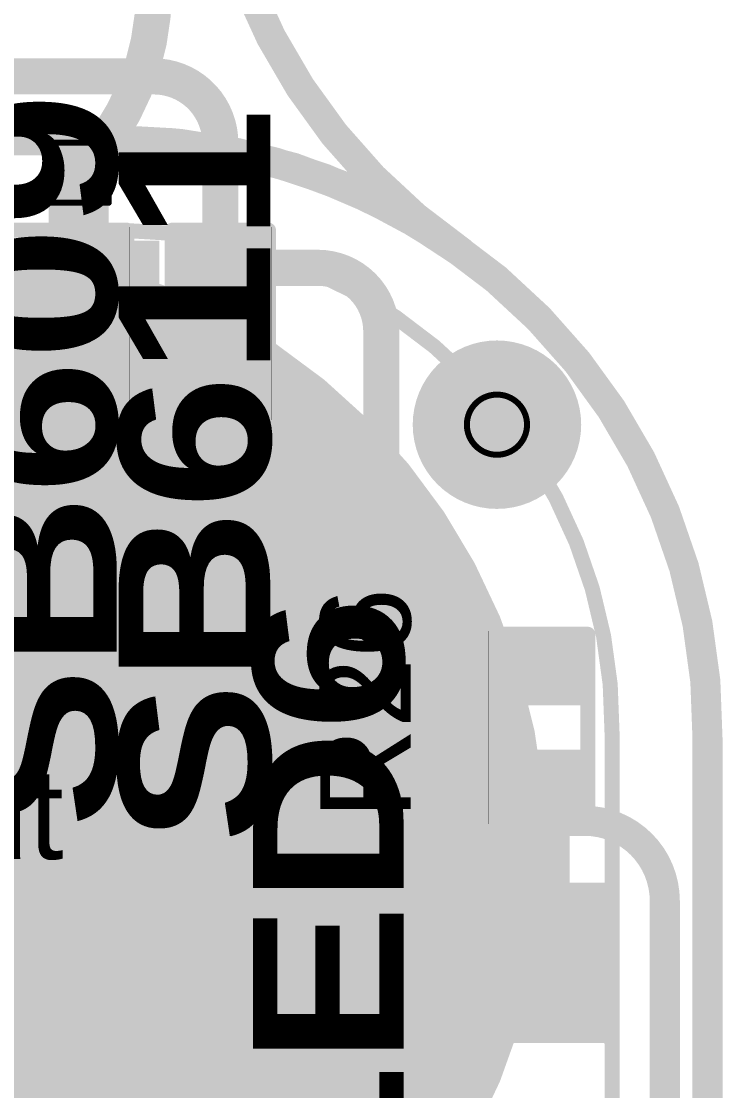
# Model space of a CAD drawing. Header units: inches. Extents: x -17 to 443, y -40 to 218.
# Drawn here: x 47.78 to 53.7, y 21.54 to 30.56 of the extents above; entities that cross this region are included whole.
import ezdxf

# ---------------------------------------------------------------- set-up
doc = ezdxf.new("R2010")
doc.units = ezdxf.units.IN
for name, color, linetype in [('Board Outline', 216, 'Continuous'), ('Bottom Layer', 5, 'Continuous'), ('Bottom Overlay', 54, 'Continuous'), ('Bottom Paste', 16, 'Continuous'), ('Bottom Solder', 6, 'Continuous'), ('Drill Drawing', 1, 'Continuous'), ('Fabrication', 76, 'Continuous'), ('Pad Holes', 156, 'Continuous'), ('Top Layer', 1, 'Continuous'), ('Top Overlay', 2, 'Continuous'), ('Top Paste', 8, 'Continuous'), ('Top Solder', 216, 'Continuous'), ('Via Holes', 16, 'Continuous')]:
    doc.layers.add(name, color=color, linetype=linetype)
doc.styles.add('Arial', font='', dxfattribs={"height": 0.2})
doc.styles.add('Arial Black_Bold', font='', dxfattribs={"height": 0.2})
doc.styles.get('Arial').set_extended_font_data('Arial')
doc.styles.get('Arial Black_Bold').set_extended_font_data('Arial Black', bold=True)

# ---------------------------------------------------------------- blocks, each defined once
blk = doc.blocks.new('S______B______0402_41')
at = {"layer": 'Top Layer'}
for points in [[(-0.6985, -0.3175), (-0.6985, 0.3175), (-0.2412999999999999, 0.3175), (-0.2413, -0.3175)], [(0.2412999999999999, -0.3175), (0.2413, 0.3175), (0.6985, 0.3175), (0.6985, -0.3175)]]:
    blk.add_hatch(color=1, dxfattribs=at).paths.add_polyline_path(points)
at = {"layer": 'Top Paste'}
for points in [[(-0.6985, -0.3175), (-0.6985, 0.3175), (-0.2412999999999999, 0.3175), (-0.2413, -0.3175)], [(0.2412999999999999, -0.3175), (0.2413, 0.3175), (0.6985, 0.3175), (0.6985, -0.3175)]]:
    blk.add_hatch(color=8, dxfattribs=at).paths.add_polyline_path(points)
at = {"layer": 'Top Solder'}
for points in [[(-0.75350116, -0.37250116), (-0.75350116, 0.37250116), (-0.1862988399999999, 0.37250116), (-0.18629884, -0.37250116)], [(0.1862988399999999, -0.37250116), (0.18629884, 0.37250116), (0.75350116, 0.37250116), (0.75350116, -0.37250116)]]:
    blk.add_hatch(color=216, dxfattribs=at).paths.add_polyline_path(points)
at = {"layer": 'Top Overlay'}
for points in [[(-0.7874, 0.4064, 0.127, 0.127, 0), (0.7874, 0.4064, 0.127, 0.127, 0)], [(-0.7874, 0.4064, 0.127, 0.127, 0), (-0.7874, -0.4064, 0.127, 0.127, 0)], [(0.7874, 0.4064, 0.127, 0.127, 0), (0.7874, -0.4064, 0.127, 0.127, 0)], [(-0.7874, -0.4064, 0.127, 0.127, 0), (0.7874, -0.4064, 0.127, 0.127, 0)], [(-0.8128, -0.4318, 0.0032258, 0.0032258, 0), (0.8128, -0.4318, 0.0032258, 0.0032258, 0)]]:
    blk.add_lwpolyline(points, format="xyseb", dxfattribs=at)
for points in [[(-0.8191499999999999, 0.4064, 0.0635, 0.0635, 1), (-0.7556499999999999, 0.4064, 0.0635, 0.0635, 1)], [(-0.8191499999999999, 0.4064, 0.0635, 0.0635, 1), (-0.7556499999999999, 0.4064, 0.0635, 0.0635, 1)], [(0.7556499999999999, 0.4064, 0.0635, 0.0635, 1), (0.8191499999999999, 0.4064, 0.0635, 0.0635, 1)], [(0.7556499999999999, 0.4064, 0.0635, 0.0635, 1), (0.8191499999999999, 0.4064, 0.0635, 0.0635, 1)], [(-0.8191499999999999, -0.4064, 0.0635, 0.0635, 1), (-0.7556499999999999, -0.4064, 0.0635, 0.0635, 1)], [(-0.8191499999999999, -0.4064, 0.0635, 0.0635, 1), (-0.7556499999999999, -0.4064, 0.0635, 0.0635, 1)], [(0.7556499999999999, -0.4064, 0.0635, 0.0635, 1), (0.8191499999999999, -0.4064, 0.0635, 0.0635, 1)], [(0.7556499999999999, -0.4064, 0.0635, 0.0635, 1), (0.8191499999999999, -0.4064, 0.0635, 0.0635, 1)], [(-0.81360518, -0.4318, 0.0016129, 0.0016129, 1), (-0.8119948199999999, -0.4318, 0.0016129, 0.0016129, 1)], [(0.8119948199999999, -0.4318, 0.0016129, 0.0016129, 1), (0.81360518, -0.4318, 0.0016129, 0.0016129, 1)]]:
    blk.add_lwpolyline(points, format="xyseb", close=True, dxfattribs=at)
at = {"layer": 'Top Overlay', "style": 'Arial Black_Bold'}
blk.add_text('SB611', height=1.27, dxfattribs=at).set_placement((-4.388096379999999, -0.41107868))
blk = doc.blocks.new('S______B______0402_43')
at = {"layer": 'Top Layer'}
for points in [[(-0.6985, -0.3175), (-0.6985, 0.3175), (-0.2412999999999999, 0.3175), (-0.2413, -0.3175)], [(0.2412999999999999, -0.3175), (0.2413, 0.3175), (0.6985, 0.3175), (0.6985, -0.3175)]]:
    blk.add_hatch(color=1, dxfattribs=at).paths.add_polyline_path(points)
at = {"layer": 'Top Paste'}
for points in [[(-0.6985, -0.3175), (-0.6985, 0.3175), (-0.2412999999999999, 0.3175), (-0.2413, -0.3175)], [(0.2412999999999999, -0.3175), (0.2413, 0.3175), (0.6985, 0.3175), (0.6985, -0.3175)]]:
    blk.add_hatch(color=8, dxfattribs=at).paths.add_polyline_path(points)
at = {"layer": 'Top Solder'}
for points in [[(-0.75350116, -0.37250116), (-0.75350116, 0.37250116), (-0.1862988399999999, 0.37250116), (-0.18629884, -0.37250116)], [(0.1862988399999999, -0.37250116), (0.18629884, 0.37250116), (0.75350116, 0.37250116), (0.75350116, -0.37250116)]]:
    blk.add_hatch(color=216, dxfattribs=at).paths.add_polyline_path(points)
at = {"layer": 'Top Overlay'}
for points in [[(-0.7874, 0.4064, 0.127, 0.127, 0), (0.7874, 0.4064, 0.127, 0.127, 0)], [(-0.7874, 0.4064, 0.127, 0.127, 0), (-0.7874, -0.4064, 0.127, 0.127, 0)], [(0.7874, 0.4064, 0.127, 0.127, 0), (0.7874, -0.4064, 0.127, 0.127, 0)], [(-0.7874, -0.4064, 0.127, 0.127, 0), (0.7874, -0.4064, 0.127, 0.127, 0)], [(-0.8128, -0.4318, 0.0032258, 0.0032258, 0), (0.8128, -0.4318, 0.0032258, 0.0032258, 0)]]:
    blk.add_lwpolyline(points, format="xyseb", dxfattribs=at)
for points in [[(-0.8191499999999999, 0.4064, 0.0635, 0.0635, 1), (-0.7556499999999999, 0.4064, 0.0635, 0.0635, 1)], [(-0.8191499999999999, 0.4064, 0.0635, 0.0635, 1), (-0.7556499999999999, 0.4064, 0.0635, 0.0635, 1)], [(0.7556499999999999, 0.4064, 0.0635, 0.0635, 1), (0.8191499999999999, 0.4064, 0.0635, 0.0635, 1)], [(0.7556499999999999, 0.4064, 0.0635, 0.0635, 1), (0.8191499999999999, 0.4064, 0.0635, 0.0635, 1)], [(-0.8191499999999999, -0.4064, 0.0635, 0.0635, 1), (-0.7556499999999999, -0.4064, 0.0635, 0.0635, 1)], [(-0.8191499999999999, -0.4064, 0.0635, 0.0635, 1), (-0.7556499999999999, -0.4064, 0.0635, 0.0635, 1)], [(0.7556499999999999, -0.4064, 0.0635, 0.0635, 1), (0.8191499999999999, -0.4064, 0.0635, 0.0635, 1)], [(0.7556499999999999, -0.4064, 0.0635, 0.0635, 1), (0.8191499999999999, -0.4064, 0.0635, 0.0635, 1)], [(-0.81360518, -0.4318, 0.0016129, 0.0016129, 1), (-0.8119948199999999, -0.4318, 0.0016129, 0.0016129, 1)], [(0.8119948199999999, -0.4318, 0.0016129, 0.0016129, 1), (0.81360518, -0.4318, 0.0016129, 0.0016129, 1)]]:
    blk.add_lwpolyline(points, format="xyseb", close=True, dxfattribs=at)
blk = doc.blocks.new('SEMG_PAD_B_66')
at = {"layer": 'Bottom Layer'}
h = blk.add_hatch(color=5, dxfattribs=at)
edge = h.paths.add_edge_path()
edge.add_arc((2.794e-05, -9.98718602), 5.00000016, 0, 360)
at = {"layer": 'Bottom Paste'}
h = blk.add_hatch(color=16, dxfattribs=at)
edge = h.paths.add_edge_path()
edge.add_arc((2.794e-05, -9.98718602), 5.00000016, 0, 360)
at = {"layer": 'Bottom Solder'}
h = blk.add_hatch(color=6, dxfattribs=at)
edge = h.paths.add_edge_path()
edge.add_arc((2.794e-05, -9.98718602), 5.10160016, 0, 360)
at = {"layer": 'Bottom Overlay'}
for points in [[(-5.68320682, 10.96571086, 0.127, 0.127, 0), (-5.68320682, -10.9657134, 0.127, 0.127, 0)], [(-1.53065988, -15.21263658, 0.127, 0.127, -0.4142135623730932), (-5.68320682, -10.9657134, 0.127, 0.127, 0)], [(1.53071576, -15.21263658, 0.127, 0.127, 0), (-1.53065988, -15.21263658, 0.127, 0.127, 0)]]:
    blk.add_lwpolyline(points, format="xyseb", dxfattribs=at)
for points in [[(-5.71495682, -10.9657134, 0.0635, 0.0635, 1), (-5.65145682, -10.9657134, 0.0635, 0.0635, 1)], [(-5.71495682, -10.9657134, 0.0635, 0.0635, 1), (-5.65145682, -10.9657134, 0.0635, 0.0635, 1)], [(-1.56240988, -15.21263658, 0.0635, 0.0635, 1), (-1.49890988, -15.21263658, 0.0635, 0.0635, 1)], [(-1.56240988, -15.21263658, 0.0635, 0.0635, 1), (-1.49890988, -15.21263658, 0.0635, 0.0635, 1)]]:
    blk.add_lwpolyline(points, format="xyseb", close=True, dxfattribs=at)
blk = doc.blocks.new('R___0402_170')
at = {"layer": 'Top Layer'}
for points in [[(-0.6985, -0.3175), (-0.6985, 0.3174999999999999), (-0.2413000000000001, 0.3175), (-0.2412999999999999, -0.3174999999999999)], [(0.2413025400000001, -0.3175), (0.2413025399999999, 0.3174999999999999), (0.6985025399999999, 0.3175), (0.6985025399999999, -0.3174999999999999)]]:
    blk.add_hatch(color=1, dxfattribs=at).paths.add_polyline_path(points)
at = {"layer": 'Top Paste'}
for points in [[(-0.6985, -0.3175), (-0.6985, 0.3174999999999999), (-0.2413000000000001, 0.3175), (-0.2412999999999999, -0.3174999999999999)], [(0.2413025400000001, -0.3175), (0.2413025399999999, 0.3174999999999999), (0.6985025399999999, 0.3175), (0.6985025399999999, -0.3174999999999999)]]:
    blk.add_hatch(color=8, dxfattribs=at).paths.add_polyline_path(points)
at = {"layer": 'Top Solder'}
for points in [[(-0.75350116, -0.3725011600000001), (-0.75350116, 0.3725011599999999), (-0.18629884, 0.3725011600000001), (-0.1862988399999999, -0.3725011599999999)], [(0.1863013800000001, -0.3725011600000001), (0.1863013799999999, 0.3725011599999999), (0.7535037, 0.3725011600000001), (0.7535037, -0.3725011599999999)]]:
    blk.add_hatch(color=216, dxfattribs=at).paths.add_polyline_path(points)
at = {"layer": 'Top Overlay'}
for points in [[(0.7874, 0.4064, 0.127, 0.127, 0), (-0.7874, 0.4064, 0.127, 0.127, 0)], [(-0.7874, -0.4064, 0.127, 0.127, 0), (-0.7874, 0.4064, 0.127, 0.127, 0)], [(0.7874, -0.4064, 0.127, 0.127, 0), (0.7874, 0.4064, 0.127, 0.127, 0)], [(0.7874, -0.4064, 0.127, 0.127, 0), (-0.7874, -0.4064, 0.127, 0.127, 0)], [(0.8128, -0.4318, 0.0032258, 0.0032258, 0), (-0.8127974599999999, -0.4318, 0.0032258, 0.0032258, 0)]]:
    blk.add_lwpolyline(points, format="xyseb", dxfattribs=at)
for points in [[(-0.8191499999999999, 0.4064, 0.0635, 0.0635, 1), (-0.7556499999999999, 0.4064, 0.0635, 0.0635, 1)], [(-0.8191499999999999, 0.4064, 0.0635, 0.0635, 1), (-0.7556499999999999, 0.4064, 0.0635, 0.0635, 1)], [(0.7556499999999999, 0.4064, 0.0635, 0.0635, 1), (0.8191499999999999, 0.4064, 0.0635, 0.0635, 1)], [(0.7556499999999999, 0.4064, 0.0635, 0.0635, 1), (0.8191499999999999, 0.4064, 0.0635, 0.0635, 1)], [(-0.8191499999999999, -0.4064, 0.0635, 0.0635, 1), (-0.7556499999999999, -0.4064, 0.0635, 0.0635, 1)], [(-0.8191499999999999, -0.4064, 0.0635, 0.0635, 1), (-0.7556499999999999, -0.4064, 0.0635, 0.0635, 1)], [(0.7556499999999999, -0.4064, 0.0635, 0.0635, 1), (0.8191499999999999, -0.4064, 0.0635, 0.0635, 1)], [(0.7556499999999999, -0.4064, 0.0635, 0.0635, 1), (0.8191499999999999, -0.4064, 0.0635, 0.0635, 1)], [(-0.8136026399999999, -0.4318, 0.0016129, 0.0016129, 1), (-0.81199228, -0.4318, 0.0016129, 0.0016129, 1)], [(0.8119948199999999, -0.4318, 0.0016129, 0.0016129, 1), (0.81360518, -0.4318, 0.0016129, 0.0016129, 1)]]:
    blk.add_lwpolyline(points, format="xyseb", close=True, dxfattribs=at)
blk = doc.blocks.new('LED_0603_198')
at = {"layer": 'Top Layer'}
for points in [[(-0.999998, 0.5000002699999999), (-0.499999, 0.5000002699999999), (-0.499999, -0.5000002699999999), (-0.999998, -0.5000002699999999)], [(0.50000154, 0.5000002699999999), (1.00000054, 0.5000002699999999), (1.00000054, -0.5000002699999999), (0.50000154, -0.5000002699999999)]]:
    blk.add_hatch(color=1, dxfattribs=at).paths.add_polyline_path(points)
at = {"layer": 'Top Overlay'}
blk.add_hatch(color=2, dxfattribs=at).paths.add_polyline_path([(1.11755936, -0.66040254), (1.75255428, -0.66040254), (1.75255428, 0.66039746), (1.11755936, 0.66039746)])
at = {"layer": 'Top Paste'}
for points in [[(-0.999998, 0.5000002699999999), (-0.499999, 0.5000002699999999), (-0.499999, -0.5000002699999999), (-0.999998, -0.5000002699999999)], [(0.50000154, 0.5000002699999999), (1.00000054, 0.5000002699999999), (1.00000054, -0.5000002699999999), (0.50000154, -0.5000002699999999)]]:
    blk.add_hatch(color=8, dxfattribs=at).paths.add_polyline_path(points)
at = {"layer": 'Top Solder'}
for points in [[(-1.101598, 0.6016002699999999), (-0.398399, 0.6016002699999999), (-0.398399, -0.6016002699999999), (-1.101598, -0.6016002699999999)], [(0.39840154, 0.6016002699999999), (1.10160054, 0.6016002699999999), (1.10160054, -0.6016002699999999), (0.39840154, -0.6016002699999999)]]:
    blk.add_hatch(color=216, dxfattribs=at).paths.add_polyline_path(points)
at = {"layer": 'Top Overlay'}
for points in [[(-1.1176, 0.6096, 0.127, 0.127, 0), (-0.4318, 0.6096, 0.127, 0.127, 0)], [(-1.1176, 0.6096, 0.127, 0.127, 0), (-1.1176, -0.6096, 0.127, 0.127, 0)], [(0.4318, 0.6096, 0.127, 0.127, 0), (1.11760254, 0.6096, 0.127, 0.127, 0)], [(1.11760254, 0.6096, 0.127, 0.127, 0), (1.11760254, -0.6096, 0.127, 0.127, 0)], [(-1.1176, -0.6096, 0.127, 0.127, 0), (-0.4318, -0.6096, 0.127, 0.127, 0)], [(0.4318, -0.6096, 0.127, 0.127, 0), (1.11760254, -0.6096, 0.127, 0.127, 0)]]:
    blk.add_lwpolyline(points, format="xyseb", dxfattribs=at)
for points in [[(-1.14935, 0.6096, 0.0635, 0.0635, 1), (-1.08585, 0.6096, 0.0635, 0.0635, 1)], [(-1.14935, 0.6096, 0.0635, 0.0635, 1), (-1.08585, 0.6096, 0.0635, 0.0635, 1)], [(-0.46355, 0.6096, 0.0635, 0.0635, 1), (-0.40005, 0.6096, 0.0635, 0.0635, 1)], [(0.40005, 0.6096, 0.0635, 0.0635, 1), (0.46355, 0.6096, 0.0635, 0.0635, 1)], [(1.08585254, 0.6096, 0.0635, 0.0635, 1), (1.14935254, 0.6096, 0.0635, 0.0635, 1)], [(1.08585254, 0.6096, 0.0635, 0.0635, 1), (1.14935254, 0.6096, 0.0635, 0.0635, 1)], [(-1.14935, -0.6096, 0.0635, 0.0635, 1), (-1.08585, -0.6096, 0.0635, 0.0635, 1)], [(-1.14935, -0.6096, 0.0635, 0.0635, 1), (-1.08585, -0.6096, 0.0635, 0.0635, 1)], [(-0.46355, -0.6096, 0.0635, 0.0635, 1), (-0.40005, -0.6096, 0.0635, 0.0635, 1)], [(0.40005, -0.6096, 0.0635, 0.0635, 1), (0.46355, -0.6096, 0.0635, 0.0635, 1)], [(1.08585254, -0.6096, 0.0635, 0.0635, 1), (1.14935254, -0.6096, 0.0635, 0.0635, 1)], [(1.08585254, -0.6096, 0.0635, 0.0635, 1), (1.14935254, -0.6096, 0.0635, 0.0635, 1)]]:
    blk.add_lwpolyline(points, format="xyseb", close=True, dxfattribs=at)

msp = doc.modelspace()

# ---------------------------------------------------------------- hatches: boundary and pattern name
at = {"layer": 'Bottom Layer'}
h = msp.add_hatch(color=5, dxfattribs=at)
edge = h.paths.add_edge_path()
edge.add_arc((48.26505714, 29.28747508), 0.2999994, 0, 360)
at = {"layer": 'Bottom Solder'}
h = msp.add_hatch(color=6, dxfattribs=at)
edge = h.paths.add_edge_path()
edge.add_arc((51.7969246, 27.15935132), 0.1016, 0, 360)
at = {"layer": 'Pad Holes'}
h = msp.add_hatch(color=7, dxfattribs=at)
edge = h.paths.add_edge_path()
edge.add_arc((51.7969246, 27.15935132), 0.499999, 0, 360)
at = {"layer": 'Top Layer'}
h = msp.add_hatch(color=1, dxfattribs=at)
edge = h.paths.add_edge_path()
edge.add_arc((48.26505714, 29.28747508), 0.2999994, 0, 360)
for points in [[(47.94755714, 27.95067308), (48.9461175, 27.95067308), (48.9461175, 28.71267308), (47.94755714, 28.71267308)], [(49.77882856, 28.07767816), (48.79971444, 28.07767816), (48.79971444, 27.31567816), (49.77882856, 27.31567816)]]:
    msp.add_hatch(color=1, dxfattribs=at).paths.add_polyline_path(points)
at = {"layer": 'Top Solder'}
h = msp.add_hatch(color=216, dxfattribs=at)
edge = h.paths.add_edge_path()
edge.add_arc((51.7969246, 27.15935132), 0.1016, 0, 360)
at = {"layer": 'Via Holes'}
h = msp.add_hatch(color=7, dxfattribs=at)
edge = h.paths.add_edge_path()
edge.add_arc((48.26505714, 29.28747508), 0.1499997, 0, 360)

# ---------------------------------------------------------------- linework, layer by layer
at = {"layer": 'Board Outline'}
for points in [[(51.49568821999999, 28.61521836, 0.127, 0.127, -0.2500687460615744), (49.32711242, 32.79236774, 0.127, 0.127, 0)], [(51.49716142, 28.61726306, 0.127, 0.127, -0.2441754300213249), (53.57488903999999, 24.50400992, 0.127, 0.127, 0)], [(53.57488903999999, 24.50406326, 0.127, 0.127, 0), (53.5749246, 2.64831068, 0.127, 0.127, 0)]]:
    msp.add_lwpolyline(points, format="xyseb", dxfattribs=at)
for points in [[(51.46393822, 28.61521836, 0.0635, 0.0635, 1), (51.52743822, 28.61521836, 0.0635, 0.0635, 1)], [(51.46541142, 28.61726306, 0.0635, 0.0635, 1), (51.52891142, 28.61726306, 0.0635, 0.0635, 1)], [(53.54313904, 24.50406326, 0.0635, 0.0635, 1), (53.60663904, 24.50406326, 0.0635, 0.0635, 1)], [(53.54313904, 24.50400992, 0.0635, 0.0635, 1), (53.60663904, 24.50400992, 0.0635, 0.0635, 1)]]:
    msp.add_lwpolyline(points, format="xyseb", close=True, dxfattribs=at)
at = {"layer": 'Bottom Layer'}
for points in [[(48.89910209999999, 30.81819592, 0.3048, 0.3048, -0.198912367379658), (48.26505714, 29.28747508, 0.3048, 0.3048, 0)], [(47.32384743999999, 23.81443548, 0.254, 0.254, 0), (52.53680628, 23.81443548, 0.254, 0.254, 0)], [(52.53680628, 23.81443548, 0.254, 0.254, -0.4142135623730951), (53.21425476, 23.136987, 0.254, 0.254, 0)], [(53.21425476, 10.26950702, 0.254, 0.254, 0), (53.21425476, 23.136987, 0.254, 0.254, 0)]]:
    msp.add_lwpolyline(points, format="xyseb", dxfattribs=at)
for points in [[(48.18885714, 29.28747508, 0.1524, 0.1524, 1), (48.34125714, 29.28747508, 0.1524, 0.1524, 1)], [(52.47330628, 23.81443548, 0.127, 0.127, 1), (52.60030628, 23.81443548, 0.127, 0.127, 1)], [(52.47330628, 23.81443548, 0.127, 0.127, 1), (52.60030628, 23.81443548, 0.127, 0.127, 1)], [(53.15075475999999, 23.136987, 0.127, 0.127, 1), (53.27775476, 23.136987, 0.127, 0.127, 1)], [(53.15075475999999, 23.136987, 0.127, 0.127, 1), (53.27775476, 23.136987, 0.127, 0.127, 1)]]:
    msp.add_lwpolyline(points, format="xyseb", close=True, dxfattribs=at)
at = {"layer": 'Drill Drawing'}
for points in [[(48.01105714, 29.54147508, 0.0508, 0.0508, 0), (48.51905714, 29.54147508, 0.0508, 0.0508, 0)], [(48.01105714, 29.03347508, 0.0508, 0.0508, 0), (48.01105714, 29.54147508, 0.0508, 0.0508, 0)], [(48.51905714, 29.03347508, 0.0508, 0.0508, 0), (48.51905714, 29.54147508, 0.0508, 0.0508, 0)], [(48.01105714, 29.03347508, 0.0508, 0.0508, 0), (48.51905714, 29.03347508, 0.0508, 0.0508, 0)]]:
    msp.add_lwpolyline(points, format="xyseb", dxfattribs=at)
for points in [[(47.99835714, 29.54147508, 0.0254, 0.0254, 1), (48.02375713999999, 29.54147508, 0.0254, 0.0254, 1)], [(47.99835714, 29.54147508, 0.0254, 0.0254, 1), (48.02375713999999, 29.54147508, 0.0254, 0.0254, 1)], [(48.50635714, 29.54147508, 0.0254, 0.0254, 1), (48.53175714, 29.54147508, 0.0254, 0.0254, 1)], [(48.50635714, 29.54147508, 0.0254, 0.0254, 1), (48.53175714, 29.54147508, 0.0254, 0.0254, 1)], [(47.99835714, 29.03347508, 0.0254, 0.0254, 1), (48.02375713999999, 29.03347508, 0.0254, 0.0254, 1)], [(47.99835714, 29.03347508, 0.0254, 0.0254, 1), (48.02375713999999, 29.03347508, 0.0254, 0.0254, 1)], [(48.50635714, 29.03347508, 0.0254, 0.0254, 1), (48.53175714, 29.03347508, 0.0254, 0.0254, 1)], [(48.50635714, 29.03347508, 0.0254, 0.0254, 1), (48.53175714, 29.03347508, 0.0254, 0.0254, 1)], [(52.0509246, 27.15935132, 0.0508, 0.0508, 1), (51.5429246, 27.15935132, 0.0508, 0.0508, 1)], [(51.5302246, 27.15935132, 0.0254, 0.0254, 1), (51.55562459999999, 27.15935132, 0.0254, 0.0254, 1)], [(52.03822459999999, 27.15935132, 0.0254, 0.0254, 1), (52.06362459999999, 27.15935132, 0.0254, 0.0254, 1)]]:
    msp.add_lwpolyline(points, format="xyseb", close=True, dxfattribs=at)
at = {"layer": 'Fabrication'}
for points in [[(51.49568821999999, 28.61521836, 0.254, 0.254, -0.2500687460615744), (49.32711242, 32.79236774, 0.254, 0.254, 0)], [(45.54766607999999, 29.55958528, 0.254, 0.254, 0), (48.62701984, 29.55958528, 0.254, 0.254, 0)], [(45.55202726, 29.55981642, 0.254, 0.254, 0), (48.63138102, 29.55981642, 0.254, 0.254, 0)], [(48.62707571999999, 29.55958528, 0.254, 0.254, -0.1546127337349248), (51.49568821999999, 28.61521836, 0.254, 0.254, 0)], [(48.63138102, 29.55981642, 0.254, 0.254, -0.414213562373093), (53.57488903999999, 24.50395404, 0.254, 0.254, 0)], [(53.57488903999999, 24.50406326, 0.254, 0.254, 0), (53.5749246, 2.64831068, 0.254, 0.254, 0)]]:
    msp.add_lwpolyline(points, format="xyseb", dxfattribs=at)
for points in [[(48.56351984, 29.55958528, 0.127, 0.127, 1), (48.69051983999999, 29.55958528, 0.127, 0.127, 1)], [(48.56357572, 29.55958528, 0.127, 0.127, 1), (48.69057572, 29.55958528, 0.127, 0.127, 1)], [(48.56788101999999, 29.55981642, 0.127, 0.127, 1), (48.69488102, 29.55981642, 0.127, 0.127, 1)], [(48.56788101999999, 29.55981642, 0.127, 0.127, 1), (48.69488102, 29.55981642, 0.127, 0.127, 1)], [(51.43218821999999, 28.61521836, 0.127, 0.127, 1), (51.55918821999999, 28.61521836, 0.127, 0.127, 1)], [(51.43218821999999, 28.61521836, 0.127, 0.127, 1), (51.55918821999999, 28.61521836, 0.127, 0.127, 1)], [(52.08547622, 23.5761784, 0.254, 0.254, 1), (42.08547589999999, 23.5761784, 0.254, 0.254, 1)], [(52.38115507999999, 27.15935132, 0.254, 0.254, 1), (51.21269411999999, 27.15935132, 0.254, 0.254, 1)], [(51.14919412, 27.15935132, 0.127, 0.127, 1), (51.27619411999999, 27.15935132, 0.127, 0.127, 1)], [(52.31765507999999, 27.15935132, 0.127, 0.127, 1), (52.44465508, 27.15935132, 0.127, 0.127, 1)], [(53.51138903999999, 24.50406326, 0.127, 0.127, 1), (53.63838904, 24.50406326, 0.127, 0.127, 1)], [(53.51138903999999, 24.50395404, 0.127, 0.127, 1), (53.63838904, 24.50395404, 0.127, 0.127, 1)], [(52.02197622, 23.5761784, 0.127, 0.127, 1), (52.14897621999999, 23.5761784, 0.127, 0.127, 1)]]:
    msp.add_lwpolyline(points, format="xyseb", close=True, dxfattribs=at)
at = {"layer": 'Top Layer'}
for points in [[(46.03380684, 30.10027762, 0.3048, 0.3048, 0), (48.89910209999999, 30.10027762, 0.3048, 0.3048, 0)], [(48.89910209999999, 30.10027762, 0.3048, 0.3048, -0.4142135623730951), (49.46132856, 29.53805115999999, 0.3048, 0.3048, 0)], [(49.46132856, 28.48407562, 0.3048, 0.3048, 0), (49.46132856, 29.53805115999999, 0.3048, 0.3048, 0)], [(48.26505714, 28.48407562, 0.508, 0.508, 0), (48.26505714, 29.28747508, 0.508, 0.508, 0)], [(49.46132856, 28.48407562, 0.3048, 0.3048, 0), (50.28432666, 28.48407562, 0.3048, 0.3048, 0)], [(50.28432666, 28.48407562, 0.3048, 0.3048, -0.4142135623730951), (50.82023364, 27.94816864, 0.3048, 0.3048, 0)], [(48.45782027999999, 28.33167308, 0.3809999999999999, 0.3809999999999999, 0), (48.58708341999999, 28.33167308, 0.3809999999999999, 0.3809999999999999, 0)], [(48.77758596, 28.10086582, 0.3809999999999999, 0.3809999999999999, 0), (48.99021444, 27.88823734, 0.3809999999999999, 0.3809999999999999, 0)], [(48.99021444, 27.8871807, 0.3809999999999999, 0.3809999999999999, 0), (48.99021444, 27.88823734, 0.3809999999999999, 0.3809999999999999, 0)], [(50.82023364, 25.47747762, 0.3048, 0.3048, 0), (50.82023364, 27.94816864, 0.3048, 0.3048, 0)], [(48.99021444, 27.8871807, 0.3809999999999999, 0.3809999999999999, 0), (49.1210219, 27.75637323999999, 0.3809999999999999, 0.3809999999999999, 0)], [(49.06166718, 27.61222062, 0.3048, 0.3048, -0.197822719320658), (49.1210219, 27.75637323999999, 0.3048, 0.3048, 0)], [(49.1210219, 27.75637323999999, 0.3809999999999999, 0.3809999999999999, 0), (49.18071697999999, 27.69667816, 0.3809999999999999, 0.3809999999999999, 0)], [(49.1210219, 27.75637323999999, 0.3048, 0.3048, -0.001048394384282018), (49.12162896, 27.7569803, 0.3048, 0.3048, 0)], [(49.18071697999999, 27.69667816, 0.3809999999999999, 0.3809999999999999, 0), (49.2892715, 27.69667816, 0.3809999999999999, 0.3809999999999999, 0)], [(49.06166718, 25.8213225, 0.3048, 0.3048, 0), (49.06166718, 27.61222062, 0.3048, 0.3048, 0)], [(48.26505714, 27.46807308, 0.3048, 0.3048, 0), (48.26505714, 27.54427308, 0.3048, 0.3048, 0)], [(48.2650546, 25.46401054, 0.3048, 0.3048, 0), (48.26505714, 27.46807308, 0.3048, 0.3048, 0)], [(49.38134904, 25.04954604, 0.3048, 0.3048, -0.198912367379658), (49.06166718, 25.8213225, 0.3048, 0.3048, 0)], [(48.26505206, 25.46276848, 0.3048, 0.3048, 0), (48.2650546, 25.46401054, 0.3048, 0.3048, 0)], [(48.49974044, 24.89890118, 0.3048, 0.3048, -0.199285063177296), (48.26505206, 25.46276848, 0.3048, 0.3048, 0)], [(51.22597577999999, 25.07173548, 0.3048, 0.3048, -0.4142135623730951), (50.82023364, 25.47747762, 0.3048, 0.3048, 0)], [(47.96661221999999, 24.47529014, 0.3048, 0.3048, -0.1996126708084749), (47.61568836, 25.32421148, 0.3048, 0.3048, 0)], [(49.38134904, 25.0495435, 0.3048, 0.3048, 0), (50.09071007999999, 24.34018246, 0.3048, 0.3048, 0)], [(51.22597577999999, 25.07173548, 0.3048, 0.3048, 0), (52.15728963999999, 25.07173548, 0.3048, 0.3048, 0)], [(48.4997379, 24.89889864, 0.3048, 0.3048, 0), (49.41196366, 23.98668812, 0.3048, 0.3048, 0)], [(47.96661221999999, 24.47529014, 0.3048, 0.3048, 0), (47.96781364, 24.4740938, 0.3048, 0.3048, 0)], [(47.96781364, 24.4740938, 0.3048, 0.3048, 0), (48.80628541999999, 23.63562202, 0.3048, 0.3048, 0)], [(50.09071007999999, 24.34018246, 0.3048, 0.3048, -0.198912367379658), (50.8346583, 22.54413068, 0.3048, 0.3048, 0)], [(52.15728963999999, 22.33945494, 0.508, 0.508, 0), (52.15728963999999, 24.05435118, 0.508, 0.508, 0)], [(49.41196366, 23.98668812, 0.3048, 0.3048, -0.198912367379658), (50.15591188, 22.19063634, 0.3048, 0.3048, 0)], [(48.80628541999999, 23.63562202, 0.3048, 0.3048, -0.198912367379658), (49.49943364, 21.96221414, 0.3048, 0.3048, 0)], [(50.8346583, 16.7236775, 0.3048, 0.3048, 0), (50.8346583, 22.54413068, 0.3048, 0.3048, 0)], [(50.15591188, 21.28647762, 0.3048, 0.3048, 0), (50.15591188, 22.19063634, 0.3048, 0.3048, 0)], [(49.49943364, 10.74695082, 0.3048, 0.3048, 0), (49.49943364, 21.96221414, 0.3048, 0.3048, 0)]]:
    msp.add_lwpolyline(points, format="xyseb", dxfattribs=at)
for points in [[(48.8229021, 30.10027762, 0.1524, 0.1524, 1), (48.9753021, 30.10027762, 0.1524, 0.1524, 1)], [(48.8229021, 30.10027762, 0.1524, 0.1524, 1), (48.9753021, 30.10027762, 0.1524, 0.1524, 1)], [(49.38512856, 29.53805115999999, 0.1524, 0.1524, 1), (49.53752856, 29.53805115999999, 0.1524, 0.1524, 1)], [(49.38512856, 29.53805115999999, 0.1524, 0.1524, 1), (49.53752856, 29.53805115999999, 0.1524, 0.1524, 1)], [(48.13805713999999, 29.28747508, 0.254, 0.254, 1), (48.39205714, 29.28747508, 0.254, 0.254, 1)], [(48.13805713999999, 28.48407562, 0.254, 0.254, 1), (48.39205714, 28.48407562, 0.254, 0.254, 1)], [(49.38512856, 28.48407562, 0.1524, 0.1524, 1), (49.53752856, 28.48407562, 0.1524, 0.1524, 1)], [(49.38512856, 28.48407562, 0.1524, 0.1524, 1), (49.53752856, 28.48407562, 0.1524, 0.1524, 1)], [(50.20812666, 28.48407562, 0.1524, 0.1524, 1), (50.36052666, 28.48407562, 0.1524, 0.1524, 1)], [(50.20812666, 28.48407562, 0.1524, 0.1524, 1), (50.36052666, 28.48407562, 0.1524, 0.1524, 1)], [(48.36257028, 28.33167308, 0.1905, 0.1905, 1), (48.55307028, 28.33167308, 0.1905, 0.1905, 1)], [(48.49183342, 28.33167308, 0.1905, 0.1905, 1), (48.68233342, 28.33167308, 0.1905, 0.1905, 1)], [(48.68233596, 28.10086582, 0.1905, 0.1905, 1), (48.87283596, 28.10086582, 0.1905, 0.1905, 1)], [(48.89496444, 27.88823734, 0.1905, 0.1905, 1), (49.08546444, 27.88823734, 0.1905, 0.1905, 1)], [(48.89496444, 27.88823734, 0.1905, 0.1905, 1), (49.08546444, 27.88823734, 0.1905, 0.1905, 1)], [(50.74403364, 27.94816864, 0.1524, 0.1524, 1), (50.89643363999999, 27.94816864, 0.1524, 0.1524, 1)], [(50.74403364, 27.94816864, 0.1524, 0.1524, 1), (50.89643363999999, 27.94816864, 0.1524, 0.1524, 1)], [(48.89496444, 27.8871807, 0.1905, 0.1905, 1), (49.08546444, 27.8871807, 0.1905, 0.1905, 1)], [(48.89496444, 27.8871807, 0.1905, 0.1905, 1), (49.08546444, 27.8871807, 0.1905, 0.1905, 1)], [(49.0257719, 27.75637323999999, 0.1905, 0.1905, 1), (49.2162719, 27.75637323999999, 0.1905, 0.1905, 1)], [(49.0257719, 27.75637323999999, 0.1905, 0.1905, 1), (49.2162719, 27.75637323999999, 0.1905, 0.1905, 1)], [(49.0448219, 27.75637323999999, 0.1524, 0.1524, 1), (49.1972219, 27.75637323999999, 0.1524, 0.1524, 1)], [(49.0448219, 27.75637323999999, 0.1524, 0.1524, 1), (49.1972219, 27.75637323999999, 0.1524, 0.1524, 1)], [(49.04542896, 27.7569803, 0.1524, 0.1524, 1), (49.19782896, 27.7569803, 0.1524, 0.1524, 1)], [(49.08546698, 27.69667816, 0.1905, 0.1905, 1), (49.27596698, 27.69667816, 0.1905, 0.1905, 1)], [(49.08546698, 27.69667816, 0.1905, 0.1905, 1), (49.27596698, 27.69667816, 0.1905, 0.1905, 1)], [(49.1940215, 27.69667816, 0.1905, 0.1905, 1), (49.3845215, 27.69667816, 0.1905, 0.1905, 1)], [(48.98546717999999, 27.61222062, 0.1524, 0.1524, 1), (49.13786717999999, 27.61222062, 0.1524, 0.1524, 1)], [(48.98546717999999, 27.61222062, 0.1524, 0.1524, 1), (49.13786717999999, 27.61222062, 0.1524, 0.1524, 1)], [(48.18885714, 27.54427308, 0.1524, 0.1524, 1), (48.34125714, 27.54427308, 0.1524, 0.1524, 1)], [(48.18885714, 27.46807308, 0.1524, 0.1524, 1), (48.34125714, 27.46807308, 0.1524, 0.1524, 1)], [(48.18885714, 27.46807308, 0.1524, 0.1524, 1), (48.34125714, 27.46807308, 0.1524, 0.1524, 1)], [(48.98546717999999, 25.8213225, 0.1524, 0.1524, 1), (49.13786717999999, 25.8213225, 0.1524, 0.1524, 1)], [(48.98546717999999, 25.8213225, 0.1524, 0.1524, 1), (49.13786717999999, 25.8213225, 0.1524, 0.1524, 1)], [(48.18885205999999, 25.46276848, 0.1524, 0.1524, 1), (48.34125206, 25.46276848, 0.1524, 0.1524, 1)], [(48.18885205999999, 25.46276848, 0.1524, 0.1524, 1), (48.34125206, 25.46276848, 0.1524, 0.1524, 1)], [(48.1888546, 25.46401054, 0.1524, 0.1524, 1), (48.3412546, 25.46401054, 0.1524, 0.1524, 1)], [(48.1888546, 25.46401054, 0.1524, 0.1524, 1), (48.3412546, 25.46401054, 0.1524, 0.1524, 1)], [(50.74403364, 25.47747762, 0.1524, 0.1524, 1), (50.89643363999999, 25.47747762, 0.1524, 0.1524, 1)], [(50.74403364, 25.47747762, 0.1524, 0.1524, 1), (50.89643363999999, 25.47747762, 0.1524, 0.1524, 1)], [(49.30514904, 25.04954604, 0.1524, 0.1524, 1), (49.45754904, 25.04954604, 0.1524, 0.1524, 1)], [(49.30514904, 25.0495435, 0.1524, 0.1524, 1), (49.45754904, 25.0495435, 0.1524, 0.1524, 1)], [(51.14977577999999, 25.07173548, 0.1524, 0.1524, 1), (51.30217578, 25.07173548, 0.1524, 0.1524, 1)], [(51.14977577999999, 25.07173548, 0.1524, 0.1524, 1), (51.30217578, 25.07173548, 0.1524, 0.1524, 1)], [(52.08108963999999, 25.07173548, 0.1524, 0.1524, 1), (52.23348964, 25.07173548, 0.1524, 0.1524, 1)], [(48.42353789999999, 24.89889864, 0.1524, 0.1524, 1), (48.57593789999999, 24.89889864, 0.1524, 0.1524, 1)], [(48.42354044, 24.89890118, 0.1524, 0.1524, 1), (48.57594044, 24.89890118, 0.1524, 0.1524, 1)], [(47.89041222, 24.47529014, 0.1524, 0.1524, 1), (48.04281221999999, 24.47529014, 0.1524, 0.1524, 1)], [(47.89041222, 24.47529014, 0.1524, 0.1524, 1), (48.04281221999999, 24.47529014, 0.1524, 0.1524, 1)], [(47.89161364, 24.4740938, 0.1524, 0.1524, 1), (48.04401364, 24.4740938, 0.1524, 0.1524, 1)], [(47.89161364, 24.4740938, 0.1524, 0.1524, 1), (48.04401364, 24.4740938, 0.1524, 0.1524, 1)], [(50.01451008, 24.34018246, 0.1524, 0.1524, 1), (50.16691008, 24.34018246, 0.1524, 0.1524, 1)], [(50.01451008, 24.34018246, 0.1524, 0.1524, 1), (50.16691008, 24.34018246, 0.1524, 0.1524, 1)], [(52.03028964, 24.05435118, 0.254, 0.254, 1), (52.28428963999999, 24.05435118, 0.254, 0.254, 1)], [(49.33576366, 23.98668812, 0.1524, 0.1524, 1), (49.48816366, 23.98668812, 0.1524, 0.1524, 1)], [(49.33576366, 23.98668812, 0.1524, 0.1524, 1), (49.48816366, 23.98668812, 0.1524, 0.1524, 1)], [(48.73008541999999, 23.63562202, 0.1524, 0.1524, 1), (48.88248541999999, 23.63562202, 0.1524, 0.1524, 1)], [(48.73008541999999, 23.63562202, 0.1524, 0.1524, 1), (48.88248541999999, 23.63562202, 0.1524, 0.1524, 1)], [(50.7584583, 22.54413068, 0.1524, 0.1524, 1), (50.91085829999999, 22.54413068, 0.1524, 0.1524, 1)], [(50.7584583, 22.54413068, 0.1524, 0.1524, 1), (50.91085829999999, 22.54413068, 0.1524, 0.1524, 1)], [(52.03028964, 22.33945494, 0.254, 0.254, 1), (52.28428963999999, 22.33945494, 0.254, 0.254, 1)], [(50.07971188, 22.19063634, 0.1524, 0.1524, 1), (50.23211188, 22.19063634, 0.1524, 0.1524, 1)], [(50.07971188, 22.19063634, 0.1524, 0.1524, 1), (50.23211188, 22.19063634, 0.1524, 0.1524, 1)], [(49.42323364, 21.96221414, 0.1524, 0.1524, 1), (49.57563364, 21.96221414, 0.1524, 0.1524, 1)], [(49.42323364, 21.96221414, 0.1524, 0.1524, 1), (49.57563364, 21.96221414, 0.1524, 0.1524, 1)]]:
    msp.add_lwpolyline(points, format="xyseb", close=True, dxfattribs=at)

# ---------------------------------------------------------------- block references
for name, p, rotation in [('S______B______0402_41', (49.46132856, 28.01417562), 90), ('SEMG_PAD_B_66', (47.085504, 13.58899238), 180), ('S______B______0402_43', (48.26505714, 28.01417562), 90), ('R___0402_170', (52.15728963999999, 24.60183548), 270), ('LED_0603_198', (52.14506716, 21.54047762), 90)]:
    msp.add_blockref(name, p, dxfattribs=dict(rotation=rotation))

# ---------------------------------------------------------------- texts
at = {"layer": 'Fabrication', "style": 'Arial'}
msp.add_text('Cut-out', height=0.7619999999999999, dxfattribs=at).set_placement((44.6485645, 23.4912408))
at = {"layer": 'Top Overlay'}
for s, height, style, p in [('SB609', 1.27, 'Arial Black_Bold', (48.58658812, 23.7530767)), ('SB611', 1.27, 'Arial Black_Bold', (49.88296856, 23.62607924)), ('R26', 0.7619999999999999, 'Arial', (51.06759662, 23.82746568)), ('LED6', 1.27, 'Arial Black_Bold', (51.00825459999999, 20.51528028))]:
    msp.add_text(s, height=height, rotation=90, dxfattribs=dict(at, style=style)).set_placement(p)

doc.saveas('drawing.dxf')
